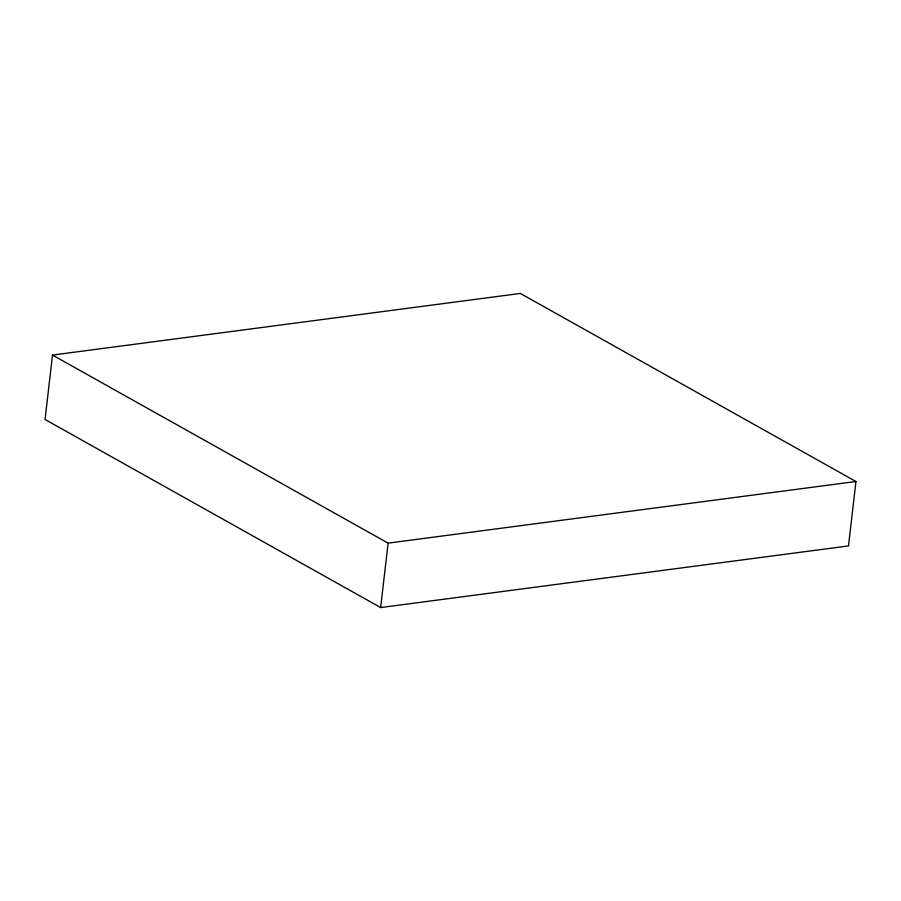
<?xml version="1.0" encoding="UTF-8"?>
<svg xmlns="http://www.w3.org/2000/svg" width="901" height="901" viewBox="0 0 901 901"><rect width="100%" height="100%" fill="white"/><g stroke="black" fill="none" stroke-linecap="round" stroke-linejoin="round"><path stroke-width="1.35" d="M52.506 355.073L45.05 419.494L380.65 607.556L848.494 545.927L855.95 481.506L520.35 293.444L52.506 355.073L388.106 543.134L855.95 481.506M380.65 607.556L388.106 543.134"/></g></svg>
